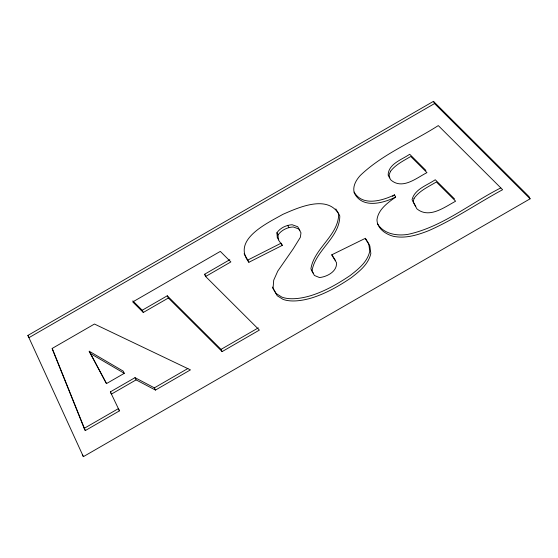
<?xml version="1.0" encoding="UTF-8"?>
<svg xmlns="http://www.w3.org/2000/svg" width="558" height="558" viewBox="0 0 558 558"><rect width="100%" height="100%" fill="white"/><g stroke="black" fill="none" stroke-linecap="round" stroke-linejoin="round"><path stroke-width="0.84" d="M338.706 213.749C338.72 235.49 314.008 248.177 310.911 268.886L313.317 273.239M278.756 239.724L277.298 237.659L276.935 232.742C280.311 227.88 286.282 225.069 292.113 224.734L297.728 226.743L299.897 230.614M282.271 245.381L278.386 239.877L278.024 234.96C281.399 230.098 287.37 227.287 293.201 226.953L298.809 228.961L300.978 232.832L300.344 237.331L293.229 248.812L277.765 271.111L273.72 280.193L273.036 288.556L277.256 295.775L282.934 299.311A45.889 20.402 -26.1 0 0 312.013 297.839C326.144 293.403 339.041 285.996 351.247 277.731C359.464 271.307 368.503 264.262 370.84 253.513L369.849 245.932L365.169 238.412L331.668 254.873L336.474 262.595C337.388 271.453 326.974 276.845 319.448 277.549L314.405 275.464L311.992 271.104C315.096 250.396 339.808 237.708 339.787 215.967C329.053 193.689 299.151 207.199 282.801 214.384C267.47 223.144 231.382 239.682 248.882 262.281L282.271 245.381L281.183 243.162L247.794 260.063L244.111 253.751M392.511 196.374L394.534 194.868L395.622 197.086C387.74 202.805 378.233 209.396 376.957 219.859C377.236 228.675 385.704 234.269 393.474 236.327C405.394 238.768 417.405 235.092 428.432 230.775C454.379 219.427 477.774 203.147 502.619 189.706L438.295 125.585C412.411 142.192 382.669 153.966 360.245 175.505C355.983 180.22 352.419 186.379 354.267 192.922C362.107 208.936 383.011 203.363 395.622 197.086M83.379 456.653L27.9 335.428L433.461 101.347L529.012 196.597L530.1 198.815L83.379 456.653L82.291 454.435M530.1 198.815L434.549 103.565L28.988 337.646L27.9 335.428M132.839 300.888L142.227 310.241L167.274 295.789L221.038 349.378L222.126 351.596L259.386 330.092L205.623 276.496L204.535 274.278L229.791 259.707M205.623 276.496L230.873 261.925L220.312 251.393L132.748 301.934L143.308 312.459L168.363 298.007L222.126 351.596M106.48 383.597L124.281 373.323L123.192 371.105L89.196 351.226L106.48 383.597L89.196 351.226M110.372 391.876L135.001 377.661L154.378 387.852L155.466 390.07L190.452 369.877L94.455 324.038L52.222 348.408L85.29 430.574L119.447 410.862L110.372 391.876L111.454 394.094L136.089 379.879L155.466 390.07M85.29 430.574L84.202 428.356L118.359 408.644L119.447 410.862M154.378 387.852L187.879 368.517M221.038 349.378L258.298 327.874M500.784 187.92C470.094 203.398 442.278 226.987 407.989 234.353C396.926 236.215 383.332 233.941 377.306 223.43M394.534 194.868C382.383 200.678 362.47 206.739 354.121 192.078M90.284 353.444L124.281 373.323M425.88 170.399L409.684 154.252C401.913 159.7 388.201 163.871 388.152 175.142L389.854 177.821M454.554 198.976L435.254 179.739C427.142 185.354 414.706 189.029 412.055 199.631L415.787 206.6M204.535 274.278L205.756 275.499M365.357 238.245L368.761 243.713L369.752 251.295C367.415 262.044 358.375 269.089 350.159 275.512C337.953 283.778 325.056 291.185 310.932 295.621A45.889 20.402 -26.1 0 1 281.846 297.093L276.168 293.557L272.374 287.056M331.891 254.762L335.393 260.377M335.797 208.887L338.288 213.051M433.461 101.347L434.549 103.565M287.705 225.306L288.793 227.524M276.935 232.742L278.024 234.96M247.794 260.063L248.882 262.281M167.274 295.789L168.363 298.007M142.227 310.241L143.308 312.459M135.001 377.661L136.089 379.879M52.11 348.611L84.202 428.356M414.043 198.425L413.143 201.85L416.868 208.818C429.137 218.959 444.321 207.29 455.635 201.194L436.342 181.957C428.516 186.777 419.442 190.648 414.043 198.425M390.586 171.215L389.212 174.41L389.24 177.367L390.942 180.039C402.499 190.013 416.352 178.037 426.968 172.617L410.765 156.47C403.629 160.725 395.775 164.484 390.586 171.215"/></g></svg>
